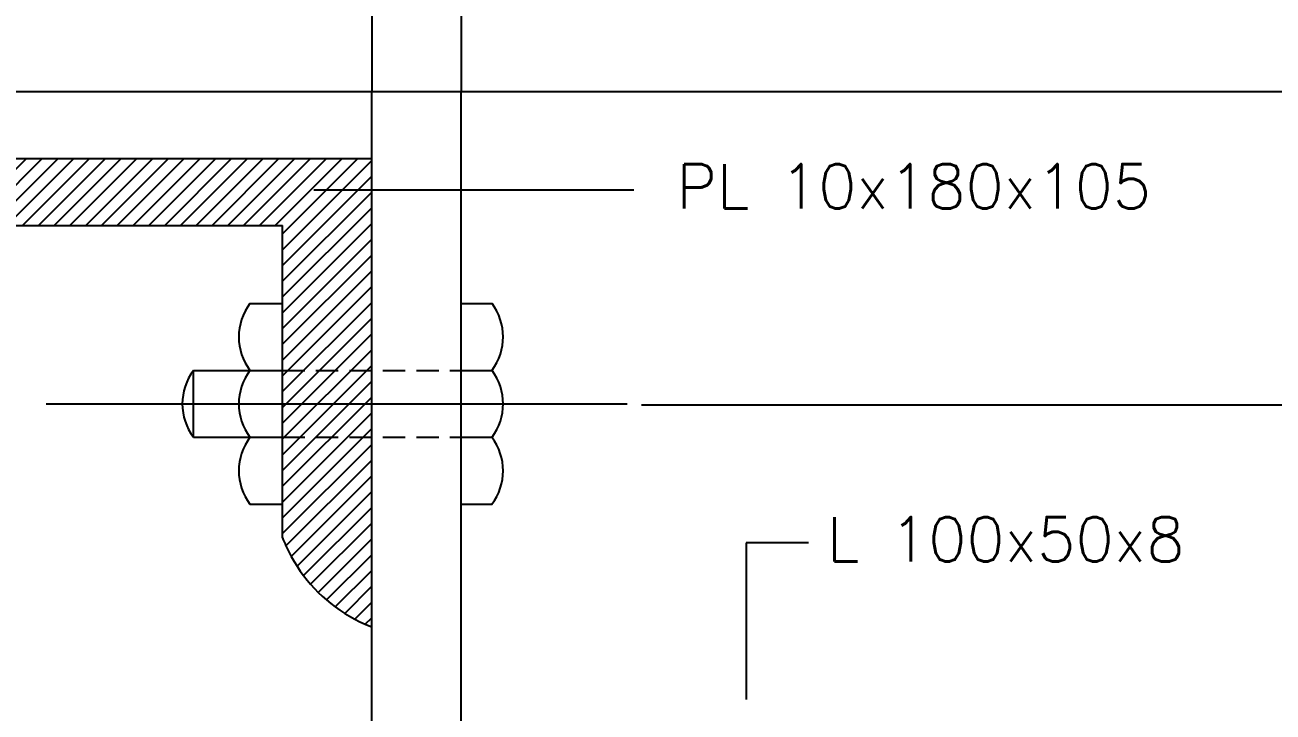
# Model space of a CAD drawing. Header units: metres. Extents: x 444 to 3227, y -3167 to -392.
# Drawn here: x 3071 to 3126.9, y -1916.1 to -1885.3 of the extents above; entities that cross this region are included whole.
import ezdxf

# ---------------------------------------------------------------- set-up
doc = ezdxf.new("R2010")
doc.units = ezdxf.units.M
doc.linetypes.add('DASHEDX2', pattern=[1.5, 1, -0.5])
doc.layers.get('DEFPOINTS').update_dxf_attribs({"linetype": 'CONTINUOUS'})
for name, color, linetype in [('BANGUNAN', 7, 'CONTINUOUS'), ('DIMENSI', 7, 'CONTINUOUS'), ('TEX', 7, 'CONTINUOUS')]:
    doc.layers.add(name, color=color, linetype=linetype)
doc.styles.get("Standard").update_dxf_attribs({"font": 'Simplex.shx', "height": 2.5})
doc.dimstyles.get("Standard").update_dxf_attribs({"dimtxt": 0.18, "dimasz": 0.18, "dimexe": 0.18, "dimexo": 0.0625, "dimgap": 0.09, "dimtad": 0, "dimtih": 1, "dimtoh": 1, "dimdec": 4, "dimzin": 0, "dimdsep": 46, "dimtxsty": 'Standard', "dimcen": 0.09, "dimadec": 0, "dimazin": 0, "dimtfac": 1, "dimtdec": 4, "dimtofl": 0, "dimtmove": 0, "dimatfit": 3, "dimfxl": 1, "dimtolj": 1, "dimtzin": 0, "dimarcsym": 0})

# ---------------------------------------------------------------- blocks, each defined once
blk = doc.blocks.new('*D248')
at = {"layer": 'DEFPOINTS', "color": 0}
for p in [(3098.563, -1874.345), (3098.563, -1902.308), (3153.665, -1902.308)]:
    blk.add_point(p, dxfattribs=at)
at = {"layer": 'DIMENSI', "color": 0, "lineweight": -2}
for p, q in [((3098.626, -1874.345), (3153.845, -1874.345)), ((3153.665, -1874.525), (3153.665, -1886.987)), ((3153.665, -1902.128), (3153.665, -1889.667)), ((3098.626, -1902.308), (3153.845, -1902.308))]:
    blk.add_line(p, q, dxfattribs=at)
at = {"layer": 'DIMENSI', "color": 0}
for points in [[(3153.635, -1874.525), (3153.695, -1874.525), (3153.665, -1874.345)], [(3153.635, -1902.128), (3153.695, -1902.128), (3153.665, -1902.308)]]:
    blk.add_solid(points, dxfattribs=at)
at = {"layer": 'DIMENSI', "color": 0, "insert": (3153.665, -1888.327), "char_height": 2.5, "attachment_point": 5}
blk.add_mtext('\\A1;66', dxfattribs=at)

msp = doc.modelspace()

# ---------------------------------------------------------------- hatches: boundary and pattern name
at = {"layer": 'BANGUNAN'}
h = msp.add_hatch(dxfattribs=at)
h.set_pattern_fill('ANSI31', color=1, scale=4, style=0)
h.set_pattern_definition([(45, (1961.52147, -2860.1056), (-0.35355339, 0.35355339), [])])
h.paths.add_polyline_path([(3041.54457, -1891.26676, 0.24035639), (3045.54457, -1894.26676), (3082.54457, -1894.26676), (3082.54457, -1900.76676), (3086.54457, -1900.76676), (3086.54457, -1891.26676)])
h.paths.add_polyline_path([(3086.54457, -1902.26676), (3086.54457, -1900.76676), (3082.54457, -1900.76676), (3082.54457, -1902.26676)])
h.paths.add_polyline_path([(3086.54457, -1903.76676), (3086.54457, -1902.26676), (3082.54457, -1902.26676), (3082.54457, -1903.76676)])
h.paths.add_polyline_path([(3082.54457, -1903.76676), (3082.54457, -1908.26676, 0.21225923), (3086.54457, -1912.26676), (3086.54457, -1903.76676)])

# ---------------------------------------------------------------- linework, layer by layer
at = {"layer": 'BANGUNAN', "color": 2}
for p, q in [((3086.54457, -1850.26676), (3086.54457, -1888.26676)), ((3090.54457, -1869.76676), (3090.54457, -1888.26676)), ((3086.54457, -1926.26676), (3086.54457, -1888.26676)), ((3090.54457, -1906.76676), (3090.54457, -1888.26676)), ((3082.54457, -1908.26676), (3082.54457, -1894.26676)), ((3078.55717, -1903.76676), (3078.55717, -1900.76676)), ((3090.54457, -1926.26676), (3090.54457, -1906.76676))]:
    msp.add_line(p, q, dxfattribs=at)
at = {"layer": 'BANGUNAN', "color": 1, "linetype": 'ByBlock', "ltscale": 0.5}
for p, q in [((3041.54457, -1888.26676), (3140.54457, -1888.26676)), ((3041.54457, -1888.26676), (3140.54457, -1888.26676)), ((3071.95926, -1902.26676), (3097.98043, -1902.26676))]:
    msp.add_line(p, q, dxfattribs=at)
at = {"layer": 'BANGUNAN', "color": 2, "linetype": 'ByBlock', "ltscale": 0.5}
for p, q in [((3041.54457, -1891.26676), (3086.54457, -1891.26676)), ((3045.54457, -1894.26676), (3082.54457, -1894.26676)), ((3081.08748, -1897.76676), (3082.54457, -1897.76676)), ((3090.54457, -1897.76676), (3091.93095, -1897.76676)), ((3078.55717, -1900.76676), (3082.54457, -1900.76676)), ((3090.54457, -1900.76676), (3091.93095, -1900.76676)), ((3078.55717, -1903.76676), (3082.54457, -1903.76676)), ((3090.54457, -1903.76676), (3091.93095, -1903.76676)), ((3081.08748, -1906.76676), (3082.54457, -1906.76676)), ((3090.54457, -1906.76676), (3091.93095, -1906.76676))]:
    msp.add_line(p, q, dxfattribs=at)
at = {"layer": 'BANGUNAN', "color": 2, "linetype": 'DASHEDX2'}
for p, q in [((3082.54457, -1900.76676), (3090.5614, -1900.76676)), ((3082.54457, -1903.76676), (3090.54457, -1903.76676))]:
    msp.add_line(p, q, dxfattribs=at)
at = {"layer": 'BANGUNAN', "color": 2}
for centre, radius, start, end in [((3083.08748, -1899.26676), 2.5, 143.130102, 216.869898), ((3089.92106, -1899.26485), 2.50678, 323.383006, 36.699249), ((3080.55717, -1902.26676), 2.5, 143.130102, 216.869898), ((3083.08748, -1902.26676), 2.5, 143.130102, 216.869898), ((3089.93095, -1902.26676), 2.5, 323.130102, 36.869898), ((3083.08748, -1905.26676), 2.5, 143.130102, 216.869898), ((3089.9097, -1905.26676), 2.51703, 323.420337, 36.579663)]:
    msp.add_arc(centre, radius, start, end, dxfattribs=at)
at = {"layer": 'DIMENSI', "color": 2}
for p, q in [((3082.69819, -1908.63448), (3082.81203, -1908.87419)), ((3082.81203, -1908.87419), (3082.93332, -1909.10646)), ((3082.93332, -1909.10646), (3083.0618, -1909.33153)), ((3083.0618, -1909.33153), (3083.19725, -1909.54963)), ((3083.19725, -1909.54963), (3083.33949, -1909.76095)), ((3083.33949, -1909.76095), (3083.48838, -1909.96561)), ((3083.48838, -1909.96561), (3083.64381, -1910.16374)), ((3083.64381, -1910.16374), (3083.80568, -1910.35542)), ((3083.80568, -1910.35542), (3083.97395, -1910.5407)), ((3083.97395, -1910.5407), (3084.14857, -1910.71963)), ((3084.14857, -1910.71963), (3084.32955, -1910.89221)), ((3084.32955, -1910.89221), (3084.51688, -1911.05843)), ((3084.51688, -1911.05843), (3084.71063, -1911.21823)), ((3084.71063, -1911.21823), (3084.91085, -1911.37157)), ((3084.91085, -1911.37157), (3085.11764, -1911.51833)), ((3085.11764, -1911.51833), (3085.33112, -1911.65841)), ((3085.33112, -1911.65841), (3085.55144, -1911.79164)), ((3085.55144, -1911.79164), (3085.7788, -1911.91783)), ((3085.7788, -1911.91783), (3086.01343, -1912.03675)), ((3086.01343, -1912.03675), (3086.2556, -1912.14814)), ((3086.2556, -1912.14814), (3086.50564, -1912.25165)), ((3086.50564, -1912.25165), (3086.54457, -1912.25951))]:
    msp.add_line(p, q, dxfattribs=at)
msp.add_arc((3089.04353, -1905.7678), 6.96285, 201.032601, 204.312393, dxfattribs=at)
at = {"layer": 'TEX', "color": 2}
for p, q in [((3098.28223, -1892.68553), (3083.95326, -1892.68553)), ((3098.28223, -1892.68553), (3098.28223, -1892.68553)), ((3106.11027, -1908.49602), (3103.32408, -1908.49602)), ((3103.32408, -1908.49602), (3103.32408, -1915.52052))]:
    msp.add_line(p, q, dxfattribs=at)

# ---------------------------------------------------------------- texts
for s, p in [('PL 10x180x105', (3100.20301, -1893.51176)), ('L 100x50x8', (3106.92938, -1909.34086))]:
    msp.add_text(s, height=2, dxfattribs=at).set_placement(p)

# ---------------------------------------------------------------- dimensions: what is measured, and where the dimension line sits
at = {"layer": 'DIMENSI', "color": 2}
dim = msp.add_aligned_dim(p1=(3098.56336, -1874.34546), p2=(3098.56336, -1902.30795), distance=55.10158, text='66', dimstyle='Standard', dxfattribs=at)
dim.commit()
dim.dimension.update_dxf_attribs({"geometry": '*D248', "text_midpoint": (3153.66493, -1888.32671)})

doc.saveas('drawing.dxf')
